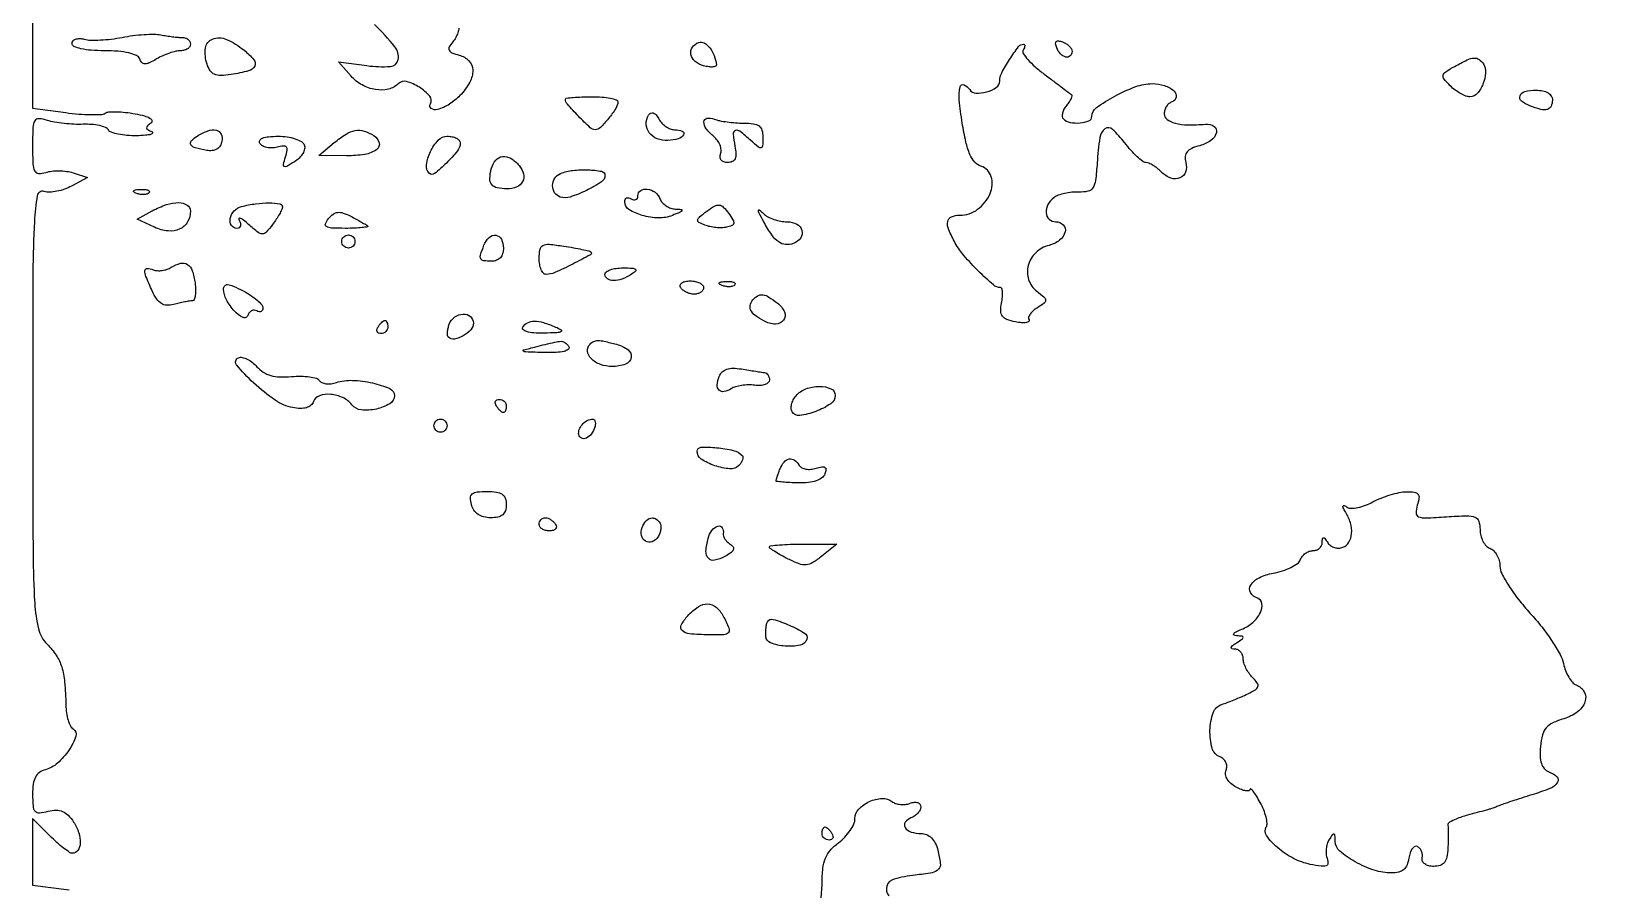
# Model space of a CAD drawing. Extents: x 0 to 4160, y 0 to 3120.
# Drawn here: x -0.1 to 240, y 1620.5 to 1750.9 of the extents above; entities that cross this region are included whole.
import ezdxf

# ---------------------------------------------------------------- set-up
doc = ezdxf.new("R2010")
doc.units = 0

msp = doc.modelspace()

# ---------------------------------------------------------------- linework, layer by layer
for points in [[(4159.499279, 606.274193, 0.000001), (4159.667734, 974.478125, 0.000057)], [(757.647081, 3119.740147, 0.000002), (520.492565, 3119.487217, 0.4139)], [(1964.75, 0.149832, 0.000016), (2717.930904, 0.232101, 0.000028), (3351.473438, 0.357111)], [(0.056182, 1757.771227, 0.004081), (0, 1750.888284), (0, 1739.257661), (5.032736, 1738.590045, 0.01287), (7.029503, 1738.377295, 0.016748), (8.866242, 1738.291058, 0.014439), (10.382227, 1738.314483, 0.128004), (11.015725, 1738.509719, -0.121933), (11.600041, 1738.697475, -0.022048), (12.749022, 1738.725226, -0.022604), (14.127858, 1738.635281, -0.018779), (15.581908, 1738.418656, -0.019739), (17.013062, 1738.091222, -0.067972), (17.888147, 1737.721112, -0.218385), (18.1458, 1737.348448, -0.307179), (17.985766, 1736.991203, 0.039949), (17.447021, 1736.595558, 0.248426), (17.326995, 1736.286576, 0.236525), (17.513454, 1736.002594, 0.036713), (18.136847, 1735.699998, -0.404448), (18.2307, 1735.491863, -0.246048), (18.015348, 1735.293947, -0.045808), (17.143732, 1735.145073, -0.014059), (15.809017, 1735.078947, -0.024665), (14.351983, 1735.119659, -0.031796), (13.026509, 1735.307562, -0.033152), (11.980249, 1735.597883, -0.171726), (11.519733, 1735.968072, 0.162494), (11.080438, 1736.334383, 0.038338), (10.154035, 1736.617141, 0.035541), (8.983749, 1736.792278, 0.028558), (7.710716, 1736.818249, -0.020939), (6.316795, 1736.825454, -0.01557), (4.78221, 1736.945667, -0.015801), (3.339504, 1737.150317, -0.03403), (2.25, 1737.417565, 0.05746), (0.955168, 1737.671673, 0.289844), (0.332679, 1737.343446, 0.122087), (0.05055, 1736.356233, 0.008848), (0, 1733.5, 0.009711), (0.052982, 1730.772444, 0.106602), (0.32364, 1729.717944, 0.277223), (0.909794, 1729.345303, 0.08338), (2, 1729.5, -0.050441), (2.923542, 1729.693502, -0.029731), (4.050796, 1729.745723, -0.029505), (5.194876, 1729.66304, -0.044077), (6.172922, 1729.445117), (8.345845, 1728.755458), (5.922922, 1727.421533, -0.041427), (4.867217, 1726.949508, -0.036239), (3.700031, 1726.632502, -0.037967), (2.598406, 1726.503181, -0.083089), (1.758035, 1726.608641, 0.449147), (0.718687, 1725.966177, 0.030158), (0.276943, 1722.058175, 0.012204), (0.060412, 1714.286307, 0.000954), (0.028502, 1693.544371, 0.000913), (0.076796, 1671.544743, 0.014301), (0.321971, 1664.031288, 0.044457), (0.916576, 1660.099014, 0.137473), (2.22076, 1657.77924, -0.050654), (3.599629, 1656.088603, -0.07149), (4.426844, 1654.332477, -0.052968), (4.871112, 1652.042713, -0.01626), (5.058915, 1648.521693, 0.031906), (5.159566, 1647.334246, 0.037038), (5.409604, 1646.228531, 0.04019), (5.758901, 1645.345738, 0.140951), (6.165869, 1644.897488, -0.349298), (6.569068, 1643.775969, -0.067566), (5.539317, 1641.707446, -0.05935), (3.787271, 1639.691144, -0.120851), (1.95343, 1638.698073, 0.091871), (1.047559, 1638.272706, 0.116582), (0.442399, 1637.577757, 0.087417), (0.104321, 1636.522117, 0.0339), (0, 1634.985212, 0.019002), (0.070171, 1633.139489, 0.168327), (0.389797, 1632.403139, 0.233678), (1.036644, 1632.153273, 0.038873), (2.390512, 1632.383164, -0.056552), (3.606393, 1632.545739, -0.106268), (4.574913, 1632.35766, -0.100884), (5.413319, 1631.778354, -0.047435), (6.235179, 1630.741572, -0.062333), (7.023987, 1629.112658, -0.09147), (7.251861, 1627.541539, -0.141931), (6.88569, 1626.437969, -0.246955), (6.05303, 1626, -0.149704), (5.612332, 1626.134973, -0.0157), (4.727509, 1626.774432, -0.01834), (3.703026, 1627.626662, -0.013714), (2.636364, 1628.636364), (0, 1631.272727), (0, 1626.20832), (0, 1621.143913), (5.55712, 1620.449596, -0.018148)], [(64.808229, 1751.456081, -0.045575), (64.634065, 1750.73198, -0.043101), (64.308485, 1749.98955, -0.048362), (63.870636, 1749.344125, 0.046877), (63.343061, 1748.571381, 0.242771), (63.328521, 1748.070619, 0.190319), (63.74232, 1747.687165, 0.028867), (64.835549, 1747.332754, -0.136547), (66.32341, 1746.466592, -0.190186), (66.912022, 1745.059925, -0.134211), (66.450293, 1743.224135, -0.059268), (64.961045, 1741.188561, -0.065099), (63.362626, 1739.867289, -0.072263), (61.531984, 1739.057513, -0.226762), (60.600816, 1739.220986, -0.394956), (60.457713, 1739.931578, 0.326046), (60.368716, 1741.088383, 0.075772), (58.802299, 1742.441324, 0.07135), (56.838195, 1743.315357, 0.27182), (55.590729, 1742.990729, -0.14103), (54.087063, 1742.159116, -0.096402), (52.124225, 1742.094781, -0.0866), (50.0925, 1742.795729, -0.085181), (48.404988, 1744.146276), (46.5, 1746.292553), (50.814576, 1745.732772, 0.04627), (54.381946, 1745.602336, 0.344917), (55.573751, 1746.64806, 0.220899), (55.082081, 1748.585703, 0.025526), (51.996591, 1752.003409, 0.007616)], [(119.737357, 1618.66349, 0.046741), (120, 1621.466916, -0.026581), (120.118488, 1623.694162, -0.070345), (120.507317, 1625.237798, -0.084055), (121.258621, 1626.449745, -0.051051), (122.5, 1627.597276, 0.041512), (123.456529, 1628.448302, 0.040777), (124.265625, 1629.45045, 0.043814), (124.823788, 1630.448, 0.106035), (125, 1631.269573, -0.192936), (125.571164, 1632.694667, -0.094183), (127.190854, 1633.852469, -0.093421), (129.134546, 1634.34153, -0.186319), (130.623252, 1633.867582, 0.089181), (131.172866, 1633.568225, 0.055094), (131.894406, 1633.413853, 0.053037), (132.667652, 1633.417937, 0.063875), (133.373252, 1633.589736, -0.058847), (134.005784, 1633.750473, -0.109789), (134.529838, 1633.704547, -0.155863), (134.8699, 1633.464152, -0.162972), (135, 1633.075604, -0.114179), (134.889413, 1632.597647, -0.065823), (134.561062, 1632.103191, -0.060408), (134.077101, 1631.667928, -0.061425), (133.505744, 1631.36383, 0.14459), (132.639582, 1630.700442, 0.310901), (132.617828, 1629.899534, 0.177268), (133.51567, 1629.225164, 0.07346), (135.039965, 1629, -0.100054), (135.893865, 1628.827401, -0.096213), (136.627223, 1628.33561, -0.082662), (137.204545, 1627.532531, -0.053159), (137.601044, 1626.45343, -0.031185), (137.969088, 1624.47091, -0.21906), (137.676885, 1623.559029, -0.165163), (136.731925, 1623.040319, -0.016402), (134.136329, 1622.669662, 0.037269), (130.94819, 1622.077834, 0.259215), (129.845054, 1621.01814, 0.255977), (130.155377, 1619.51034, 0.036539)]]:
    msp.add_lwpolyline(points, format="xyb")
for points in [[(22.75, 1750.013655, -0.078351), (23.22751, 1749.933011, -0.089659), (23.632812, 1749.710261, -0.09957), (23.903876, 1749.382463, -0.12374), (24, 1749, -0.149454), (23.883405, 1748.618641, -0.098698), (23.555389, 1748.29375, -0.081991), (23.065097, 1748.074659, -0.064244), (22.486431, 1748, 0.059103), (21.758041, 1747.913598, 0.023865), (20.79558, 1747.632812, 0.023213), (19.777397, 1747.2285, 0.027242), (18.855778, 1746.75, -0.021008), (17.739431, 1746.152623, -0.112809), (17.071574, 1746, -0.209739), (16.621442, 1746.19751, -0.099419), (16.286013, 1746.75, 0.204291), (15.798557, 1747.272735, 0.04717), (14.631353, 1747.663423, 0.0375), (12.986078, 1747.918422, 0.019703), (10.916667, 1748, -0.01837), (8.909404, 1748.07377, -0.037481), (7.350781, 1748.306778, -0.048986), (6.298459, 1748.656928, -0.29615), (6, 1749.116631, -0.185478), (6.148174, 1749.50233, -0.127557), (6.543305, 1749.763175, -0.09096), (7.14162, 1749.852568, -0.055725), (7.849549, 1749.749595, 0.058574), (8.820475, 1749.613995, 0.018021), (10.301551, 1749.63516, 0.017758), (11.970559, 1749.778783, 0.018594), (13.599549, 1750.039225, -0.017118), (15.23958, 1750.306397, -0.015708), (16.941743, 1750.470039, -0.015935), (18.469055, 1750.519788, -0.048671), (19.5, 1750.419916, 0.009562), (20.357321, 1750.268586, 0.007809), (21.279688, 1750.138627, 0.007903), (22.132397, 1750.045697, 0.020459)], [(32.139216, 1748.08608, -0.043714), (33.653934, 1746.621376, -0.309854), (33.764094, 1745.658107, -0.211093), (32.843171, 1744.932035, -0.023816), (30.176616, 1744.380554, -0.030645), (28.619772, 1744.232135, -0.109837), (27.64369, 1744.414821, -0.145771), (26.99202, 1744.956317, -0.070276), (26.517779, 1745.943983, -0.108149), (26.289782, 1748.418702, -0.277602), (27.356274, 1749.778329, -0.197648), (29.462173, 1749.723154, -0.066292)], [(103.929715, 1745.84362, -0.33072), (103.805386, 1745.632452, -0.082909), (103.391854, 1745.533686, -0.052791), (102.762051, 1745.556671, -0.028461), (102, 1745.710251, -0.110764), (100.706897, 1746.377559, -0.167997), (100.061416, 1747.452249, -0.206962), (100.280334, 1748.531256, -0.158979), (101.25, 1749.264039, -0.216395), (102.073501, 1749.186074, -0.096704), (102.914887, 1748.457858, -0.075588), (103.591216, 1747.259108, -0.064116)], [(150.568761, 1748.111257, 0.289974), (150.574301, 1747.60267, 0.035041), (151.279537, 1746.666091, 0.032912), (152.366192, 1745.570417, 0.021015), (153.759744, 1744.439564, -0.000194), (155.221258, 1743.35124, -0.000277), (156.516597, 1742.384764, -0.000148), (157.612545, 1741.565605, -0.004269), (157.892501, 1741.352473, -0.287497), (157.968761, 1741.144633, -0.052418), (157.836643, 1740.736359, -0.042336), (157.557238, 1740.227727, -0.026451), (157.151177, 1739.682157, 0.049847), (156.766034, 1739.110792, 0.065749), (156.543698, 1738.524011, 0.081568), (156.508758, 1738.011808, 0.17442), (156.675343, 1737.657991, 0.149044), (157.70239, 1737.110851, 0.069078), (159.226823, 1737.025943, 0.077778), (160.55409, 1737.347287, 0.303324), (161, 1738.014698, -0.24152), (161.686006, 1739.35204, -0.031557), (164.483532, 1741.105079, -0.036022), (167.667457, 1742.544811, -0.088044), (170.190983, 1742.996262, -0.076938), (172.062917, 1742.709165, -0.111009), (173.505476, 1741.87, -0.259223), (173.807707, 1740.944161, -0.270658), (173.177051, 1740.225684, 0.098128), (172.727144, 1739.969646, 0.070353), (172.345759, 1739.53244, 0.067712), (172.088149, 1738.987536, 0.076751), (172, 1738.416667, 0.239213), (172.430568, 1737.568199, 0.096029), (173.641532, 1736.997922, 0.058486), (175.596878, 1736.738683, 0.02465), (178.25, 1736.829767, -0.163733), (179.569446, 1736.505506, -0.326169), (179.943048, 1735.555414, -0.177655), (179.099393, 1734.342045, -0.091677), (177.395227, 1733.56306, 0.038991), (176.17319, 1733.152866, 0.119677), (175.47779, 1732.635102, 0.15598), (175.200081, 1731.946017, 0.08254), (175.284719, 1731.019234, -0.14346), (175.242106, 1729.560166, -0.222416), (174.396573, 1728.655965, -0.185801), (173.014745, 1728.6369, -0.108366), (171.600367, 1729.54249, 0.028669), (170.974636, 1730.100303, 0.030297), (170.300204, 1730.571856, 0.031789), (169.673488, 1730.902965, 0.106018), (169.220995, 1731, -0.167262), (168.732595, 1731.168084, -0.022085), (167.888132, 1731.889637, -0.023631), (166.934337, 1732.868737, -0.01779), (165.978119, 1734.028552, 0.042485), (164.134515, 1736.052422, 0.359856), (162.992415, 1736.116675, 0.201401), (162.207219, 1734.802767, 0.01866), (161.806373, 1730.957013, -0.013284), (161.557044, 1728.286873, -0.111289), (161.153961, 1727.152205, -0.202742), (160.405413, 1726.631556, -0.061921), (159.001818, 1726.513398, 0.034322), (157.952247, 1726.483039, 0.030021), (156.867721, 1726.310735, 0.031211), (155.905027, 1726.033926, 0.074302), (155.25, 1725.68394, 0.10826), (154.319532, 1724.614607, 0.143), (154.043722, 1723.359522, 0.190295), (154.503403, 1722.392777, 0.189949), (155.5, 1722, -0.197903), (156.659405, 1721.522396, -0.272211), (156.940203, 1720.457171, -0.159973), (156.088729, 1719.188383, -0.104522), (154.491295, 1718.408459, 0.130127), (152.484394, 1717.299795, 0.13731), (151.338686, 1715.363878, 0.145162), (151.396836, 1713.198016, 0.150248), (152.628765, 1711.448157, -0.014932), (153.754862, 1710.52068, -0.205851), (153.977817, 1710.054286, -0.250768), (153.769813, 1709.625339, -0.022067), (152.728968, 1708.937805, 0.043306), (152.08697, 1708.47345, 0.063561), (151.62234, 1707.955405, 0.083907), (151.393896, 1707.466006, 0.208671), (151.448705, 1707.082996, -0.374881), (151.406458, 1706.827318, -0.136746), (151.043105, 1706.665969, -0.058839), (150.328811, 1706.645571, -0.024978), (149.37877, 1706.778424, -0.04027), (148.08646, 1707.135218, -0.14728), (147.413451, 1707.638746, -0.158637), (147.158161, 1708.405622, -0.048936), (147.27036, 1709.633967, 0.02361), (147.399754, 1710.541179, 0.040407), (147.410217, 1711.305337, 0.051724), (147.317382, 1711.84474, 0.335558), (147.111328, 1712.001221, -0.181098), (146.033803, 1712.407186, -0.014577), (143.772286, 1714.504619, -0.020575), (141.596689, 1716.827224, -0.050003), (140.25, 1718.747243, -0.027726), (139.246407, 1720.79186, -0.140689), (139.094369, 1722.038937, -0.2605), (139.651894, 1722.745703, -0.098624), (140.928571, 1723, 0.159966), (143.644574, 1723.891754, 0.133374), (145.542196, 1726.281438, 0.174246), (145.699189, 1728.855465, 0.249851), (144.133935, 1730.457491, -0.139046), (143.200619, 1731.073854, -0.076188), (142.468528, 1732.244831, -0.047005), (141.861507, 1734.122257, -0.014777), (141.305606, 1737.024878, -0.015974), (140.856331, 1740.523106, -0.079245), (140.979572, 1742.496362, -0.460986), (141.581648, 1742.81469, -0.161296), (142.441979, 1742.09388, 0.248043), (143.372549, 1741.547455, 0.080816), (145.006439, 1741.73884, 0.080773), (146.496058, 1742.43845, 0.247506), (147, 1743.394125, -0.121955), (147.303681, 1744.620664, -0.021859), (148.502409, 1746.67064, -0.017531), (149.860127, 1748.621947, -0.236211), (150.615721, 1749, -0.250525), (150.758369, 1748.92374, -0.161815), (150.80913, 1748.738932, -0.085768), (150.743865, 1748.452334, -0.039658)], [(158, 1747.893011, -0.205169), (157.709745, 1747.21543, -0.253867), (157.056571, 1747.038783, -0.148358), (156.240725, 1747.514255, -0.095829), (155.657916, 1748.449072, -0.051615), (155.492937, 1749.061182, -0.240886), (155.601855, 1749.398145, -0.240886), (155.938818, 1749.507063, -0.051615), (156.550928, 1749.342084, -0.049969), (157.105207, 1749.06313, -0.054875), (157.574335, 1748.687043, -0.062056), (157.894643, 1748.27556, -0.135188)], [(220.505531, 1745.991051, -0.157363), (220.83542, 1744.651184, -0.077813), (220.438444, 1742.925208, -0.082078), (219.567301, 1741.488816, -0.218856), (218.504041, 1741, -0.090007), (217.864897, 1741.115994, -0.035995), (217.053661, 1741.489044, -0.034155), (216.215542, 1742.027741, -0.03648), (215.478028, 1742.66483, -0.026045), (214.549628, 1743.695339, -0.230523), (214.415096, 1744.274834, -0.194092), (214.780643, 1744.799601, -0.01814), (216.156599, 1745.629394, -0.015157), (218.046948, 1746.604143, -0.090951), (219.110728, 1746.892116, -0.177882), (219.855355, 1746.686747, -0.099332)], [(88.968197, 1740.25, -0.131776), (88.643334, 1739.21602, -0.029256), (87.548677, 1737.698655, -0.026696), (86.305539, 1736.328496, -0.197662), (85.507053, 1736, -0.191071), (84.751564, 1736.299643, -0.011538), (82.98097, 1738.045122, -0.011797), (81.296305, 1739.868519, -0.182558), (81, 1740.65301, -0.380934), (81.123693, 1740.791805, -0.007104), (82.175, 1740.898072, -0.013498), (83.466305, 1740.975043, -0.008136), (85, 1741, -0.017652), (86.531124, 1740.945927, -0.029057), (87.815658, 1740.779687, -0.029174), (88.762445, 1740.542838, -0.339654)], [(231, 1740.5, -0.108648), (230.793328, 1739.560121, -0.224239), (230.229264, 1739.088171, -0.127066), (229.220209, 1739.085385, -0.029106), (227.581787, 1739.606989, -0.07783), (226.2991, 1740.344397, -0.325871), (226.080604, 1741.15382, -0.247246), (226.819916, 1741.801783, -0.058786), (228.5, 1742, -0.04716), (229.543379, 1741.90137, -0.088208), (230.333333, 1741.6, -0.118484), (230.822179, 1741.11998, -0.140575)], [(97.54969, 1736, -0.088291), (98.758341, 1735.784898, -0.470663), (98.951929, 1735.23543, -0.19162), (98.149013, 1734.623682, -0.05378), (96.564139, 1734.359824, -0.108296), (94.939802, 1734.619018, -0.137749), (93.734456, 1735.531077, -0.155549), (93.268638, 1736.845271, -0.147451), (93.635138, 1738.218658, -0.139547), (93.965333, 1738.520107, -0.209443), (94.349341, 1738.539207, -0.129263), (94.767945, 1738.24016, -0.045825), (95.188073, 1737.628416, 0.061114), (95.644359, 1737.005598, 0.053243), (96.257712, 1736.478347, 0.056033), (96.927572, 1736.119572, 0.095229)], [(108.081787, 1737, -0.032171), (109.568903, 1736.904217, -0.127544), (110.411458, 1736.565385, -0.16799), (110.854502, 1735.920351, -0.067345), (111, 1734.845012, -0.015039), (110.960652, 1733.537107, -0.321363), (110.729843, 1733.252867, -0.245324), (110.327041, 1733.340515, -0.010041), (109.171259, 1734.345012, 0.015993), (107.515959, 1735.749416, 0.257488), (106.818601, 1735.867379, 0.345551), (106.489163, 1735.352195, 0.023104), (106.755249, 1733.5, -0.033456), (106.90038, 1732.316272, -0.118565), (106.763673, 1731.568904, -0.184342), (106.349146, 1731.151164, -0.106568), (105.647962, 1731, -0.082506), (105.060434, 1731.097614, -0.142739), (104.65853, 1731.380215, -0.156565), (104.493723, 1731.813083, -0.105283), (104.576894, 1732.339786, 0.116874), (104.658646, 1732.947529, 0.069043), (104.486001, 1733.662791, 0.063044), (104.098055, 1734.371857, 0.062963), (103.545509, 1734.962231, -0.055467), (102.397158, 1736.153033, -0.169122), (102.047398, 1737.203691, -0.368559), (102.506107, 1737.726759, -0.12846), (103.581787, 1737.606989, 0.042363), (104.389227, 1737.373291, 0.015746), (105.55615, 1737.178303, 0.015472), (106.848522, 1737.044538, 0.018051)], [(28.787072, 1734.25, -0.088773), (28.50251, 1733.536996, -0.118071), (28.007574, 1733.048424, -0.110085), (27.316241, 1732.815799, -0.069925), (26.463748, 1732.845069, -0.023836), (24.736446, 1733.234243, -0.182582), (24.076494, 1733.715884, -0.347184), (24.128542, 1734.298019, -0.062426), (25.02896, 1735.03906, -0.055093), (26.642921, 1735.826354, -0.138557), (27.936702, 1735.914994, -0.238363), (28.66468, 1735.332362, -0.158945)], [(41.293232, 1733.678234, -0.146372), (41.338607, 1733.080177, -0.077361), (41.067585, 1732.380107, -0.066113), (40.535217, 1731.688202, -0.056234), (39.812819, 1731.115177, -0.010785), (38.631716, 1730.412511, -0.258823), (38.260017, 1730.409322, -0.34196), (38.128809, 1730.708049, -0.015551), (38.453683, 1731.854067, 0.031736), (38.706467, 1732.869944, 0.229516), (38.575459, 1733.341866, 0.245159), (38.132819, 1733.512511, 0.035741), (37.153943, 1733.330006, -0.057377), (36.366563, 1733.218124, -0.061841), (35.59477, 1733.293226, -0.069708), (34.953671, 1733.534332, -0.130308), (34.553842, 1733.912882, -0.269691), (34.541741, 1734.365547, -0.176274), (34.9444, 1734.719928, -0.071812), (35.875134, 1734.937235, -0.021502), (37.333994, 1735, -0.034671), (38.711143, 1734.904391, -0.045928), (39.933931, 1734.617543, -0.053745), (40.858884, 1734.193793, -0.168418)], [(51.878115, 1735.096491, -0.18783), (52.673874, 1734.016141, -0.310079), (52.313067, 1732.98908, -0.119449), (50.517648, 1732.243003, -0.041023), (47.690983, 1732.033269), (43.5, 1732.066539), (45.860784, 1734.033269, -0.033357), (47.640885, 1735.325455, -0.096883), (49.053391, 1735.870148, -0.119609), (50.386804, 1735.785766, -0.065926)], [(65, 1734, -0.170348), (64.570213, 1732.775114, -0.029599), (62.902381, 1730.926732, -0.026729), (61.090513, 1729.324487, -0.380985), (60.29657, 1729.370096, -0.235721), (59.860942, 1730.67412, -0.077615), (60.466864, 1732.664577, -0.075881), (61.66966, 1734.415572, -0.207251), (63.019052, 1735, -0.048508), (63.777156, 1734.926278, -0.068509), (64.418097, 1734.70625, -0.088693), (64.849811, 1734.381851, -0.18959)], [(73.963645, 1730.543805, -0.108522), (74.620177, 1729.271956, -0.187859), (74.490127, 1728.105805, -0.177534), (73.59055, 1727.289446, -0.096682), (72.10765, 1727, -0.051554), (70.607516, 1727.155087, -0.177564), (69.790728, 1727.664328, -0.178876), (69.500243, 1728.577997, -0.052447), (69.725393, 1730.057905, -0.10914), (70.39235, 1731.360567, -0.193884), (71.436133, 1731.926951, -0.16858), (72.697922, 1731.644962, -0.081223)], [(87, 1729.073242, -0.253162), (86.447741, 1728.052425, -0.031405), (84.173409, 1726.76169, -0.033883), (81.708721, 1725.761029, -0.161297), (80.20831, 1725.763897, -0.168916), (79.353365, 1726.422538, -0.148928), (79.036777, 1727.507081, -0.142749), (79.374879, 1728.618759, -0.153294), (80.25, 1729.337719, -0.067616), (82.111041, 1729.809949, -0.038177), (84.441717, 1729.896586, -0.034393), (86.497084, 1729.673902, -0.363362)], [(17.729167, 1726.395833, -0.126455), (17.402231, 1726.202593, -0.060344), (16.916927, 1726.123424, -0.05415), (16.359369, 1726.160852, -0.051402), (15.8125, 1726.316886, -0.054073), (15.395823, 1726.538436, -0.470617), (15.37858, 1726.720685, -0.168741), (15.670344, 1726.862007, -0.018894), (16.416667, 1726.921053, -0.028489), (17.112848, 1726.910055, -0.077125), (17.592839, 1726.799335, -0.208169), (17.77538, 1726.614691, -0.296942)], [(95.361626, 1725.5, 0.090919), (95.714401, 1724.921689, 0.064098), (96.291429, 1724.422005, 0.062435), (96.99458, 1724.07279, 0.075312), (97.718615, 1723.936614, -0.019924), (98.573936, 1723.871992, -0.518479), (98.668014, 1723.699333, -0.177208), (98.414476, 1723.457254, -0.00736), (97.240037, 1722.965152, -0.102042), (95.146058, 1722.586954, -0.063504), (92.670239, 1722.965013, -0.069744), (90.651769, 1723.860676, -0.259048), (90, 1725.034266, -0.105607), (90.077913, 1725.399032, -0.180437), (90.29375, 1725.61813, -0.163912), (90.618022, 1725.654248, -0.085096), (91, 1725.5, 0.082592), (91.3821, 1725.343488, 0.161196), (91.70625, 1725.3746, 0.182303), (91.921712, 1725.586039, 0.108972), (92, 1725.940983, -0.252945), (92.429014, 1726.734764, -0.17945), (93.435891, 1726.964877, -0.128695), (94.617546, 1726.48409, -0.141428)], [(24, 1723.622445, -0.132334), (23.557392, 1721.979413, -0.156007), (22.36733, 1720.903641, -0.131266), (20.594456, 1720.609451, -0.082921), (18.557118, 1721.155929), (15.890391, 1722.370971), (18.195195, 1723.65005, -0.044944), (20.354533, 1724.606117, -0.083127), (22.243038, 1724.913046, -0.142604), (23.498485, 1724.541066, -0.255195)], [(37.968197, 1724.25, -0.098403), (37.86963, 1723.844685, -0.018174), (37.519124, 1723.156495, -0.018876), (37.04242, 1722.370462, -0.016209), (36.4841, 1721.58062, -0.022729), (35.519, 1720.41885, -0.211093), (34.936007, 1720.16124, -0.168152), (34.278522, 1720.388789, -0.013441), (32.844009, 1721.58062, 0.013651), (32.041978, 1722.246401, 0.058779), (31.513582, 1722.568995, 0.453509), (31.35822, 1722.499457, 0.209886), (31.387123, 1722.25, -0.064701), (31.589418, 1721.771386, -0.132611), (31.592243, 1721.367188, -0.185797), (31.401281, 1721.102005, -0.145845), (31.059017, 1721, -0.253714), (30.230448, 1721.449365, -0.198204), (30.038491, 1722.471844, -0.135514), (30.642117, 1723.645166, -0.143638), (31.75, 1724.310674, -0.030296), (33.903728, 1724.736143, -0.036071), (35.970426, 1724.865177, -0.037524), (37.577744, 1724.728598, -0.38023)], [(105.491701, 1721.165426, -0.047942), (104.753176, 1721.084409, -0.027643), (103.858775, 1721.121832, -0.027412), (102.956698, 1721.259921, -0.040831), (102.191587, 1721.486847, -0.031359), (101.2697, 1721.912592, -0.313326), (101.08805, 1722.271807, -0.188729), (101.334819, 1722.710745, -0.012798), (102.488231, 1723.605862, -0.026341), (103.660253, 1724.376595, -0.157823), (104.364458, 1724.531094, -0.176846), (104.981371, 1724.235247, -0.034918), (105.788346, 1723.284442, -0.020941), (106.457976, 1722.288801, -0.174048), (106.567274, 1721.764591, -0.264435), (106.299214, 1721.416421, -0.048178)], [(50.916667, 1721.364545, -0.62619), (50.877699, 1721.222022, -0.019332), (50.097886, 1721.107085, -0.017878), (48.969437, 1721.025781, -0.009044), (47.544222, 1721, -0.010052), (45.433354, 1721.042439, -0.121441), (44.659375, 1721.266596, -0.378146), (44.512215, 1721.704583, -0.073586), (44.98256, 1722.478987, -0.061484), (45.697849, 1723.152408, -0.13195), (46.39881, 1723.424334, -0.110881), (47.22402, 1723.330534, -0.036298), (48.355005, 1722.843532, -0.004982), (49.206848, 1722.390117, -0.006126), (49.992304, 1721.949373, -0.005143), (50.642895, 1721.564775, -0.043679)], [(114.7, 1722, -0.122296), (116.158235, 1721.637912, -0.203013), (116.945882, 1720.670736, -0.231518), (116.748624, 1719.536259, -0.145314), (115.659316, 1718.699509, -0.113471), (114.463065, 1718.530403, -0.136956), (113.403903, 1718.926367, -0.085482), (112.353379, 1720.009167, -0.024792), (111.132389, 1722, -0.004691), (110.424162, 1723.323996, -0.110908), (110.315544, 1723.730837, -0.644227), (110.453465, 1723.800231, -0.020158), (111.082389, 1723.25, 0.069423), (111.753077, 1722.770736, 0.037301), (112.688577, 1722.367188, 0.036292), (113.722728, 1722.09193, 0.04693)], [(49, 1719, -0.099038), (48.923658, 1718.618362, -0.097945), (48.70625, 1718.29375, -0.097945), (48.381638, 1718.076342, -0.099038), (48, 1718, -0.099038), (47.618362, 1718.076342, -0.097945), (47.29375, 1718.29375, -0.097945), (47.076342, 1718.618362, -0.099038), (47, 1719, -0.099038), (47.076342, 1719.381638, -0.097945), (47.29375, 1719.70625, -0.097945), (47.618362, 1719.923658, -0.099038), (48, 1720, -0.099038), (48.381638, 1719.923658, -0.097945), (48.70625, 1719.70625, -0.097945), (48.923658, 1719.381638, -0.099038)], [(71.571429, 1718, -0.071685), (71.451002, 1717.16434, -0.111105), (71.098214, 1716.53, -0.119513), (70.529841, 1716.137772, -0.091793), (69.785714, 1716, -0.026427), (68.54247, 1716.065757, -0.258424), (68.127049, 1716.35701, -0.192625), (68.085234, 1716.929127, -0.014695), (68.606989, 1718.418213, -0.10825), (69.392526, 1719.611805, -0.232356), (70.413719, 1719.946208, -0.246672), (71.255236, 1719.340551, -0.116338)], [(84.84293, 1717.432195, -0.529447), (84.799761, 1716.983804, -0.008284), (82.105253, 1715.56593, -0.013017), (79.393909, 1714.283538, -0.104316), (78.04966, 1714, -0.214712), (77.648146, 1714.180752, -0.079695), (77.308338, 1714.715907, -0.060617), (77.076928, 1715.504019, -0.041151), (77, 1716.437129, -0.045768), (77.126614, 1717.817428, -0.236185), (77.575314, 1718.411584, -0.140391), (78.494833, 1718.580004, -0.013826), (80.75, 1718.295588, -0.005617), (82.211659, 1718.053197, -0.008082), (83.499173, 1717.803265, -0.004746), (84.57236, 1717.566216, -0.11704)], [(24.7079, 1712.692104, -0.027204), (24.789382, 1711.659304, -0.044946), (24.732156, 1710.786794, -0.058655), (24.561373, 1710.175663, -0.299423), (24.28421, 1709.986345, 0.03672), (23.853988, 1709.947166, 0.008128), (23.125504, 1709.814242, 0.008406), (22.286745, 1709.632355, 0.00801), (21.440909, 1709.419638, -0.076106), (20.398964, 1709.304053, -0.131666), (19.572637, 1709.562625, -0.106122), (18.86935, 1710.253566, -0.038838), (18.190909, 1711.480345, -0.008885), (17.233512, 1713.684596, -0.110061), (17.077399, 1714.579296, -0.414888), (17.422432, 1714.892925, -0.079571), (18.340684, 1714.699509, 0.07804), (18.957161, 1714.567697, 0.047795), (19.701528, 1714.597963, 0.046631), (20.452387, 1714.773255, 0.06041), (21.090684, 1715.076264, -0.078188), (22.494828, 1715.682931, -0.211713), (23.541522, 1715.508112, -0.167943), (24.276897, 1714.551262, -0.047374)], [(91, 1714, -0.05437), (89.582896, 1713.288872, -0.089354), (88.2663, 1713.051693, -0.147327), (87.363212, 1713.323695, -0.251537), (87, 1714, -0.242407), (87.19699, 1714.382445, -0.069028), (87.807812, 1714.701752, -0.052836), (88.696678, 1714.917643, -0.03458), (89.75, 1714.984687, -0.011096), (91.150937, 1714.945789, -0.155556), (91.616929, 1714.771138, -0.461139), (91.628119, 1714.487379, -0.043106)], [(35, 1708.915303, -0.099842), (34.929344, 1708.564991, -0.176732), (34.731339, 1708.35155, -0.168616), (34.434552, 1708.310042, -0.089851), (34.08541, 1708.447214, 0.130316), (33.700231, 1708.564006, 0.12513), (33.301225, 1708.477402, 0.108343), (32.948992, 1708.193412, 0.079652), (32.700162, 1707.756231, -0.446009), (31.955254, 1707.464507, -0.091565), (30.681372, 1708.429735, -0.061668), (29.463234, 1710.148419, -0.117658), (29.031803, 1711.77568, -0.1879), (29.209666, 1712.268216, -0.24085), (29.650845, 1712.444472, -0.082048), (30.500918, 1712.221662, -0.014296), (32, 1711.5, -0.025295), (33.14868, 1710.830315, -0.033203), (34.11875, 1710.100809, -0.035054), (34.813129, 1709.412168, -0.181832)], [(102, 1712, -0.142666), (101.888931, 1711.61866, -0.09965), (101.576711, 1711.29375, -0.08433), (101.109818, 1711.074854, -0.067639), (100.559017, 1711, -0.061875), (99.961978, 1711.074167, -0.051278), (99.359775, 1711.29375, -0.053305), (98.842344, 1711.617164, -0.08825), (98.5, 1712, -0.202618), (98.441401, 1712.378123, -0.181468), (98.66835, 1712.70625, -0.104212), (99.195401, 1712.928459, -0.047867), (99.940983, 1713, -0.0466), (100.729059, 1712.926392, -0.066561), (101.395164, 1712.70625, -0.086673), (101.844577, 1712.381985, -0.195654)], [(106.729167, 1712.395833, -0.126455), (106.402231, 1712.202593, -0.060344), (105.916927, 1712.123424, -0.05415), (105.359369, 1712.160852, -0.051402), (104.8125, 1712.316886, -0.054073), (104.395823, 1712.538436, -0.470617), (104.37858, 1712.720685, -0.168741), (104.670344, 1712.862007, -0.018894), (105.416667, 1712.921053, -0.028489), (106.112848, 1712.910055, -0.077125), (106.592839, 1712.799335, -0.208169), (106.77538, 1712.614691, -0.296942)], [(113.177952, 1709.660637, -0.122379), (114.277535, 1708.293027, -0.276257), (114.142807, 1707.019864, -0.248481), (112.908019, 1706.439754, -0.111332), (111.127174, 1706.931939, -0.040563), (109.78781, 1707.795121, -0.128616), (109.138243, 1708.629651, -0.191091), (109.114815, 1709.467686, -0.109363), (109.666667, 1710.333333, -0.089192), (110.357309, 1710.813455, -0.155961), (111.042523, 1710.896176, -0.094817), (111.887028, 1710.560478, -0.020663)], [(67, 1706.606989, -0.186241), (66.608947, 1705.593546, -0.077876), (65.450753, 1704.659195, -0.082411), (64.125247, 1704.16187, -0.249994), (63.233333, 1704.433333, -0.163221), (63.08886, 1704.723613, -0.048384), (63.067989, 1705.225917, -0.042902), (63.153809, 1705.83089, -0.034948), (63.345077, 1706.456872, -0.14705), (64.17012, 1707.523413, -0.145852), (65.449209, 1707.962549, -0.187237), (66.542781, 1707.589027, -0.221382)], [(54, 1706, -0.105053), (53.918938, 1705.618444, -0.099167), (53.688914, 1705.29375, -0.09642), (53.345238, 1705.076123, -0.093332), (52.940983, 1705, -0.108972), (52.586039, 1705.078288, -0.182303), (52.3746, 1705.29375, -0.161196), (52.343488, 1705.6179, -0.082592), (52.5, 1706, -0.029505), (52.768994, 1706.382774, -0.035638), (53.066025, 1706.70625, -0.038439), (53.34829, 1706.934461, -0.151918), (53.559017, 1707, -0.210953), (53.727648, 1706.92554, -0.081139), (53.870461, 1706.70625, -0.061769), (53.967655, 1706.382849, -0.042167)], [(79.5, 1706, -0.037291), (80.345501, 1705.559388, -0.583203), (80.335045, 1705.298828, -0.108321), (79.706609, 1705.132368, -0.006171), (77.690983, 1705.070285, -0.020572), (76.163984, 1705.104936, -0.054976), (75.093104, 1705.292805, -0.119595), (74.551266, 1705.604169, -0.355072), (74.5, 1706, -0.142168), (75.219744, 1706.650332, -0.113568), (76.243045, 1706.885798, -0.073689), (77.641123, 1706.678628, -0.027916)], [(81.5, 1703, -0.387258), (81.425381, 1702.602086, -0.103365), (80.78834, 1702.301807, -0.048084), (79.564422, 1702.131342, -0.017438), (77.809017, 1702.118315, -0.001613), (74.996399, 1702.204623, -0.140628), (74.598413, 1702.33357, -0.641594), (74.626647, 1702.505419, -0.004475), (76.5, 1703, -0.003758), (79.362052, 1703.705406, -0.058601), (80.363067, 1703.823131, -0.171516), (80.96062, 1703.611939, -0.084644)], [(88.75, 1703.369714, -0.092825), (90.514535, 1702.523961, -0.289525), (90.975956, 1701.352021, -0.266046), (90.114395, 1700.34681, -0.085747), (88.106989, 1700, -0.084689), (86.301179, 1700.308074, -0.113483), (84.90184, 1701.193104, -0.170073), (84.358909, 1702.334706, -0.226878), (84.735568, 1703.402234, -0.087213), (85.315501, 1703.808781, -0.111845), (85.950521, 1703.94723, -0.055285), (86.892102, 1703.835072, -0.008206)], [(39.362303, 1698.462871, -0.025238), (40.799588, 1698.523573, -0.033387), (42.105657, 1698.425426, -0.0353), (43.134594, 1698.203612, -0.185672), (43.586512, 1697.860021, 0.157577), (43.955798, 1697.546036, 0.068687), (44.585727, 1697.381899, 0.058247), (45.361819, 1697.380832, 0.048123), (46.171096, 1697.554304, -0.086099), (48.631408, 1697.889877, -0.046435), (51.67403, 1697.495129, -0.045547), (54.281379, 1696.651717, -0.300296), (55, 1695.563095, -0.263588), (54.303116, 1694.333022, -0.082363), (52.256905, 1693.52631, -0.077926), (49.958928, 1693.398309, -0.203931), (48.539202, 1694.178041, 0.117585), (47.17293, 1695.261563, 0.088495), (45.313373, 1695.755973, 0.102636), (43.62306, 1695.550059, 0.223255), (42.701923, 1694.665608, -0.127604), (42.293089, 1694.093234, -0.104043), (41.626382, 1693.738155, -0.077991), (40.701677, 1693.620675, -0.039917), (39.536243, 1693.748321, -0.10463), (36.886808, 1694.860322, -0.034609), (33.576149, 1697.510661, -0.035579), (31.010624, 1700.234898, -0.509356), (31.30034, 1701.333101, -0.146288), (31.876302, 1701.379357, -0.060995), (32.620522, 1701.1226, -0.053194), (33.405207, 1700.630266, -0.046201), (34.109948, 1699.961827, 0.070506), (35.062363, 1699.142332, 0.073066), (36.193854, 1698.631777, 0.060974), (37.593698, 1698.411326, 0.03178)], [(111.25, 1699.082231, -0.134025), (111.536307, 1698.969312, -0.088296), (111.779687, 1698.709383, -0.077127), (111.943849, 1698.34418, -0.067225), (112, 1697.928434, -0.214577), (111.826292, 1697.542301, -0.09813), (111.339062, 1697.257038, -0.070558), (110.611521, 1697.114733, -0.045223), (109.75, 1697.14758, 0.037676), (108.791934, 1697.198575, 0.031258), (107.774206, 1697.112231, 0.032362), (106.847909, 1696.913022, 0.070146), (106.183469, 1696.61901, -0.086846), (105.090914, 1696.178316, -0.257758), (104.344002, 1696.404779, -0.219681), (104.059242, 1697.211372, -0.068431), (104.359097, 1698.493408, -0.109513), (104.804111, 1699.165927, -0.111989), (105.488361, 1699.580774, -0.083781), (106.452027, 1699.731158, -0.037605), (107.732635, 1699.618766, 0.00131), (108.847147, 1699.438799, 0.001525), (109.907399, 1699.273758, 0.001352), (110.805222, 1699.139287, 0.009191)], [(122, 1695.597825, -0.251693), (121.319192, 1694.331044, -0.055398), (119.045822, 1693.16528, -0.056533), (116.6211, 1692.545636, -0.296909), (115.436015, 1693.10353, -0.132961), (115.292076, 1693.587285, -0.066612), (115.361484, 1694.226294, -0.058899), (115.619363, 1694.913731, -0.054097), (116.036355, 1695.543805, -0.132472), (117.520713, 1696.591586, -0.085758), (119.601188, 1696.970503, -0.107816), (121.346278, 1696.606308, -0.29576)], [(72, 1694, -0.042167), (71.967655, 1693.617151, -0.061769), (71.870461, 1693.29375, -0.081139), (71.727648, 1693.07446, -0.210953), (71.559017, 1693, -0.151918), (71.34829, 1693.065539, -0.038439), (71.066025, 1693.29375, -0.035638), (70.768994, 1693.617226, -0.029505), (70.5, 1694, -0.082592), (70.343488, 1694.3821, -0.161196), (70.3746, 1694.70625, -0.182303), (70.586039, 1694.921712, -0.108972), (70.940983, 1695, -0.093332), (71.345238, 1694.923877, -0.09642), (71.688914, 1694.70625, -0.099167), (71.918938, 1694.381556, -0.105053)], [(63, 1691, -0.099038), (62.923658, 1690.618362, -0.097945), (62.70625, 1690.29375, -0.097945), (62.381638, 1690.076342, -0.099038), (62, 1690, -0.099038), (61.618362, 1690.076342, -0.097945), (61.29375, 1690.29375, -0.097945), (61.076342, 1690.618362, -0.099038), (61, 1691, -0.099038), (61.076342, 1691.381638, -0.097945), (61.29375, 1691.70625, -0.097945), (61.618362, 1691.923658, -0.099038), (62, 1692, -0.099038), (62.381638, 1691.923658, -0.097945), (62.70625, 1691.70625, -0.097945), (62.923658, 1691.381638, -0.099038)], [(85.361626, 1690.5, -0.0934), (84.775912, 1689.550368, -0.14009), (83.95259, 1689.04161, -0.251538), (83.296638, 1689.186723, -0.218435), (83, 1689.833333, -0.112461), (83.174434, 1690.599055, -0.082723), (83.676818, 1691.313234, -0.083144), (84.380659, 1691.82296, -0.115733), (85.135282, 1692, -0.226347), (85.392473, 1691.877284, -0.133446), (85.532574, 1691.559375, -0.08379), (85.524131, 1691.074834, -0.04548)], [(107.860417, 1686.472917, -0.192319), (107.976535, 1686.202352, -0.087797), (107.918186, 1685.815608, -0.067629), (107.699439, 1685.37403, -0.047637), (107.346173, 1684.946173, -0.21972), (105.979422, 1684.442879, -0.061952), (103.698722, 1684.913469, -0.062863), (101.64229, 1685.913919, -0.253332), (101, 1687.100249, -0.401381), (101.584278, 1687.710826, -0.033813), (103.975505, 1687.654411, -0.036063), (106.49006, 1687.240137, -0.138378)], [(116.52514, 1684.959323, 0.140255), (116.912928, 1684.606281, 0.07293), (117.540312, 1684.402377, 0.06333), (118.299754, 1684.370351, 0.055804), (119.077865, 1684.524713, -0.029782), (119.979191, 1684.752735, -0.191134), (120.432411, 1684.66582, -0.289535), (120.591098, 1684.328708, -0.060751), (120.425443, 1683.666303, -0.144465), (119.960137, 1683.058463, -0.075308), (119.106412, 1682.613823, -0.057295), (117.913634, 1682.35289, -0.032321), (116.431735, 1682.2991, -0.006005), (115.115907, 1682.352221, -0.00996), (114.008072, 1682.432434, -0.00393), (113.081636, 1682.525443, -0.382947), (113, 1682.616401, -0.07763), (113.02302, 1682.763778, -0.00376), (113.178303, 1683.236443, -0.006049), (113.374458, 1683.79624, -0.004318), (113.606989, 1684.418213, -0.076279), (114.211318, 1685.476955, -0.18107), (114.976643, 1685.937384, -0.205302), (115.785418, 1685.755142, -0.097966)], [(72, 1679, -0.074746), (71.861211, 1678.076782, -0.144546), (71.452079, 1677.459787, -0.125524), (70.726261, 1677.110592, -0.04971), (69.616631, 1677, -0.061532), (68.563245, 1677.130127, -0.089464), (67.711977, 1677.514648, -0.096222), (67.091353, 1678.14677, -0.082332), (66.710251, 1679, -0.059941), (66.567846, 1680.040323, -0.225967), (66.83376, 1680.622953, -0.151406), (67.553284, 1680.925156, -0.02428), (69.09362, 1681, -0.032773), (70.534489, 1680.905455, -0.118469), (71.386702, 1680.577965, -0.163534), (71.843785, 1679.968996, -0.08009)], [(210.467224, 1678.896731, 0.072851), (210.274467, 1677.716464, 0.312426), (210.649493, 1677.155372, 0.104661), (211.734816, 1676.971965, 0.006998), (214.900458, 1677.146731, -0.009039), (218.004653, 1677.305401, -0.09893), (219.230958, 1677.102181, -0.231398), (219.809235, 1676.487094, -0.075152), (220.000622, 1675.218615, 0.060849), (220.112165, 1674.303377, 0.060191), (220.440808, 1673.438304, 0.065728), (220.926148, 1672.750596, 0.115144), (221.5, 1672.361626, -0.108481), (222.075424, 1671.982548, -0.065537), (222.56585, 1671.325597, -0.060936), (222.901744, 1670.505321, -0.064252), (223.022042, 1669.643011, 0.117936), (223.305264, 1668.510575, 0.022659), (224.373936, 1666.666285, 0.022996), (225.850094, 1664.583044, 0.019415), (227.59328, 1662.518811, -0.019001), (229.374367, 1660.413241, -0.019793), (230.965061, 1658.206287, -0.019928), (232.183376, 1656.197113, -0.077114), (232.683452, 1654.832739, 0.041629), (232.993071, 1653.75846, 0.043399), (233.473179, 1652.765981, 0.047418), (234.041165, 1651.990351, 0.119959), (234.612214, 1651.595313, -0.177746), (235.836957, 1650.524972, -0.215348), (235.952543, 1649.017723, -0.147447), (234.807292, 1647.481025, -0.088035), (232.75, 1646.456797, 0.036441), (231.040836, 1645.815101, 0.109622), (230.055102, 1645.065149, 0.112501), (229.49337, 1643.980832, 0.039483), (229.186129, 1642.243125, 0.030967), (229.134751, 1640.739711, 0.071535), (229.326166, 1639.628471, 0.100772), (229.760802, 1638.859175, 0.122927), (230.436129, 1638.386136, -0.092949), (231.688513, 1637.615234, -0.367057), (231.797083, 1636.785302, -0.150981), (230.752754, 1635.909953, -0.024876), (228.25, 1635.001596, 0.002736), (226.704297, 1634.516861, 0.00272), (225.160937, 1634.014301, 0.002664), (223.816466, 1633.560435, 0.010628), (223, 1633.26041, -0.003724), (222.389057, 1633.026285, -0.004096), (221.79375, 1632.808766, -0.003823), (221.282212, 1632.630987, -0.020662), (221, 1632.548147, 0.00658), (218.103169, 1631.785713, 0.026232), (216.361958, 1631.202943, 0.041583), (215.343555, 1630.700221, 0.30431), (215.124281, 1630.232419, -0.033598), (215.161683, 1629.795116, -0.004958), (215.168991, 1628.907336, -0.005573), (215.155511, 1627.856575, -0.004765), (215.118421, 1626.75, -0.038708), (214.957663, 1625.421401, -0.11767), (214.579306, 1624.600862, -0.149749), (213.934379, 1624.152801, -0.077631), (212.956163, 1624, -0.060598), (212.195491, 1624.092531, -0.094359), (211.597025, 1624.367188, -0.126208), (211.252957, 1624.774613, -0.170608), (211.199377, 1625.25, 0.079053), (211.23444, 1625.765225, 0.07356), (211.110349, 1626.279687, 0.077101), (210.85104, 1626.714806, 0.10364), (210.493213, 1627, 0.227345), (210.090147, 1627.007774, 0.125501), (209.697888, 1626.692188, 0.080678), (209.374971, 1626.075825, 0.045157), (209.180449, 1625.25, -0.063281), (208.900391, 1624.228038, -0.116239), (208.39799, 1623.532144, -0.116092), (207.637225, 1623.133271, -0.063022), (206.584087, 1623, -0.078827), (203.919785, 1623.422666, -0.049165), (201.017945, 1624.693945, -0.04959), (198.679434, 1626.329272, -0.216361), (197.984687, 1627.823242, 0.01396), (197.951725, 1628.712512, 0.314613), (197.799652, 1628.902664, 0.319298), (197.571124, 1628.823996, 0.014191), (197.077207, 1628.090684, 0.066641), (196.778166, 1627.440839, 0.047457), (196.616114, 1626.654949, 0.04776), (196.605725, 1625.859608, 0.071125), (196.760357, 1625.182116, -0.101415), (196.877792, 1624.473661, -0.310652), (196.601863, 1624.103269, -0.117277), (195.842739, 1624.031213, -0.014637), (194.199087, 1624.310183, -0.071979), (191.656669, 1625.212694, -0.055302), (189.214331, 1626.866818, -0.061982), (187.550267, 1628.684916, -0.301399), (187.507887, 1630.012762, 0.16296), (187.635145, 1630.555058, 0.037806), (187.476208, 1631.491283, 0.03515), (187.117623, 1632.595457, 0.028175), (186.584399, 1633.726287, 0.012143), (186.003182, 1634.738503, 0.028711), (185.510209, 1635.454574, 0.065313), (185.180947, 1635.780317, 0.60264), (185.040038, 1635.714816, -0.336056), (184.861873, 1635.50301, -0.094308), (184.401478, 1635.486894, -0.055851), (183.722376, 1635.670938, -0.028797), (182.922441, 1636.041508, -0.057021), (182.130282, 1636.589659, -0.07989), (181.582103, 1637.250987, -0.095916), (181.333515, 1637.950546, -0.129871), (181.405582, 1638.614546, 0.100574), (181.506247, 1639.215629, 0.098293), (181.365904, 1639.813675, 0.097576), (181.006424, 1640.316159, 0.097523), (180.483141, 1640.644843, -0.237438), (179.279297, 1641.96819, -0.076485), (178.954435, 1644.679888, -0.076331), (179.459842, 1647.368582, -0.23501), (180.75, 1648.622062, 0.01319), (181.575506, 1648.9101, 0.006187), (182.628209, 1649.323824, 0.006126), (183.721514, 1649.784899, 0.00856), (184.686456, 1650.22565, 0.023319), (185.868906, 1650.85972, 0.186716), (186.242383, 1651.338196, 0.236069), (186.150151, 1651.875316, 0.037941), (185.436456, 1652.706401, -0.043625), (184.886728, 1653.361446, -0.036582), (184.421959, 1654.140541, -0.03809), (184.102473, 1654.920868, -0.078275), (184, 1655.571429, 0.086006), (183.905264, 1656.118106, 0.092858), (183.632812, 1656.584855, 0.09896), (183.226865, 1656.899893, 0.113089), (182.75, 1657.015313, -0.066727), (182.295085, 1657.081977, -0.405416), (182.1875, 1657.269141, -0.167501), (182.378141, 1657.559769, -0.021149), (183, 1658, 0.008404), (183.878796, 1658.589093, 0.24563), (184, 1658.820929, 0.382482), (183.858928, 1658.978367, 0.014281), (183, 1659.048074, -0.113225), (182.617068, 1659.157321, -0.461399), (182.574503, 1659.364307, -0.112217), (182.946904, 1659.66887, -0.020029), (183.772166, 1660.039362, 0.085345), (185.450696, 1661.073554, 0.094735), (186.616136, 1662.577018, 0.149343), (186.856809, 1663.946101, 0.289332), (186.17991, 1664.773363, -0.180705), (185.130742, 1665.620573, -0.281163), (185.146793, 1666.748578, -0.14258), (186.426127, 1667.882337, -0.0642), (188.579839, 1668.580956, 0.03176), (189.988786, 1668.939136, 0.03742), (191.26295, 1669.458794, 0.040735), (192.244545, 1670.051842, 0.145893), (192.686827, 1670.626269, -0.080529), (192.99249, 1671.151414, -0.065584), (193.468324, 1671.596466, -0.066561), (194.03506, 1671.897358, -0.089022), (194.606989, 1672, 0.088286), (195.140033, 1672.09486, 0.093692), (195.595301, 1672.367188, 0.098672), (195.902714, 1672.773101, 0.110249), (196.015313, 1673.25, -0.025401), (196.05317, 1673.849718, -0.392977), (196.196931, 1673.972809, -0.231406), (196.414784, 1673.855039, -0.013747), (196.845262, 1673.21613, 0.097437), (197.269739, 1672.769233, 0.08014), (197.861184, 1672.478465, 0.078585), (198.525356, 1672.384776, 0.087647), (199.15976, 1672.507811, 0.170159), (200.072531, 1673.282101, 0.115154), (200.480637, 1674.597153, 0.090429), (200.301009, 1676.242315, 0.06621), (199.548151, 1677.92209, -0.017062), (199.197814, 1678.534743, -0.219381), (199.184078, 1678.791655, -0.426389), (199.350739, 1678.859422, -0.033432), (199.821779, 1678.610147, 0.146702), (200.44507, 1678.442837, 0.043617), (201.435181, 1678.558465, 0.039628), (202.58143, 1678.891365, 0.033784), (203.726287, 1679.415601, -0.028774), (204.957954, 1679.994571, -0.021844), (206.365954, 1680.489791, -0.022271), (207.732035, 1680.838591, -0.047079), (208.817388, 1680.959962, -0.035088), (210.013694, 1680.896653, -0.195759), (210.563161, 1680.589558, -0.208349), (210.722327, 1680.000024, -0.040074)], [(79.5, 1676, -0.139169), (79.607943, 1675.620352, -0.191142), (79.478525, 1675.29375, -0.138808), (79.110654, 1675.073267, -0.066118), (78.559017, 1675, -0.062283), (77.962904, 1675.074545, -0.080552), (77.457961, 1675.29375, -0.097988), (77.120018, 1675.618621, -0.153634), (77, 1676, -0.092995), (77.071618, 1676.381732, -0.096318), (77.276414, 1676.70625, -0.099231), (77.581949, 1676.923444, -0.105429), (77.940983, 1677, -0.089642), (78.346558, 1676.926698, -0.053229), (78.7871, 1676.70625, -0.051032), (79.193797, 1676.382515, -0.06081)], [(95.375, 1676.202254, -0.121369), (95.504617, 1675.80041, -0.05604), (95.48168, 1675.24805, -0.050802), (95.323761, 1674.642196, -0.049309), (95.04582, 1674.074139, -0.164118), (94.167014, 1673.346037, -0.232385), (93.172206, 1673.435926, -0.207048), (92.553339, 1674.310742, -0.144435), (92.650663, 1675.532025, -0.083376), (93.208952, 1676.478837, -0.158925), (93.951472, 1676.940684, -0.192217), (94.721333, 1676.833311, -0.125361)], [(104.98959, 1674.586803, 0.128594), (105.017427, 1674.201088, 0.063165), (105.234825, 1673.75559, 0.056392), (105.594805, 1673.321923, 0.052984), (106.049689, 1672.96929, -0.110158), (106.47153, 1672.557777, -0.257427), (106.503275, 1672.132141, -0.134713), (106.111417, 1671.664334, -0.028584), (105.195788, 1671.104783, -0.069857), (103.656228, 1670.539467, -0.267002), (102.719312, 1670.838977, -0.206242), (102.349621, 1671.908592, -0.045475), (102.675562, 1673.86735, -0.095406), (103.256004, 1675.081289, -0.159613), (104.169624, 1675.730764, -0.34356), (104.824087, 1675.484109, -0.185138)], [(119.947141, 1671.158281, -0.031016), (118.571406, 1670.17894, -0.118887), (117.580564, 1669.850617, -0.111387), (116.513593, 1669.999401, -0.025588), (114.836357, 1670.731523, -0.011261), (113.749441, 1671.30467, -0.017032), (112.83318, 1671.856199, -0.011877), (112.116373, 1672.346228, -0.241378), (112, 1672.573242, -0.38243), (112.15308, 1672.744112, -0.006603), (113.501293, 1672.87464, -0.012997), (115.151177, 1672.969307, -0.007831), (117.110784, 1673), (122.221568, 1673)], [(104.964816, 1662.065741, -0.019395), (105.848259, 1660.249006, -0.274523), (105.763724, 1659.559653, -0.223501), (105.090134, 1659.214815, -0.013392), (102.75, 1659.199375, -0.017544), (99.858367, 1659.359358, -0.164491), (98.734664, 1659.856351, -0.344168), (98.594672, 1660.695117, -0.059571), (99.589845, 1662.099277, -0.059761), (101.170345, 1663.473925, -0.151828), (102.609594, 1663.911446, -0.180065), (103.880893, 1663.42922, -0.090379)], [(117.675775, 1658.527324, -0.269212), (116.659377, 1657.6303, -0.068289), (114.374279, 1657.491264, -0.070289), (112.182885, 1657.971981, -0.301488), (111.435134, 1659, -0.020524), (111.433779, 1659.622804, -0.019567), (111.483084, 1660.253692, -0.019946), (111.570657, 1660.806854, -0.063252), (111.689457, 1661.161504, -0.365882), (112.571891, 1661.555283, -0.033201), (115.016833, 1660.667909, -0.032959), (117.333719, 1659.460447, -0.349866)], [(121.5, 1629, -0.082592), (121.656512, 1628.6179, -0.161196), (121.6254, 1628.29375, -0.182303), (121.413961, 1628.078288, -0.108972), (121.059017, 1628, -0.093332), (120.654762, 1628.076123, -0.09642), (120.311086, 1628.29375, -0.099167), (120.081062, 1628.618444, -0.105053), (120, 1629, -0.042167), (120.032345, 1629.382849, -0.061769), (120.129539, 1629.70625, -0.081139), (120.272352, 1629.92554, -0.210953), (120.440983, 1630, -0.151918), (120.65171, 1629.934461, -0.038439), (120.933975, 1629.70625, -0.035638), (121.231006, 1629.382774, -0.029505)]]:
    msp.add_lwpolyline(points, format="xyb", close=True)

doc.saveas('drawing.dxf')
